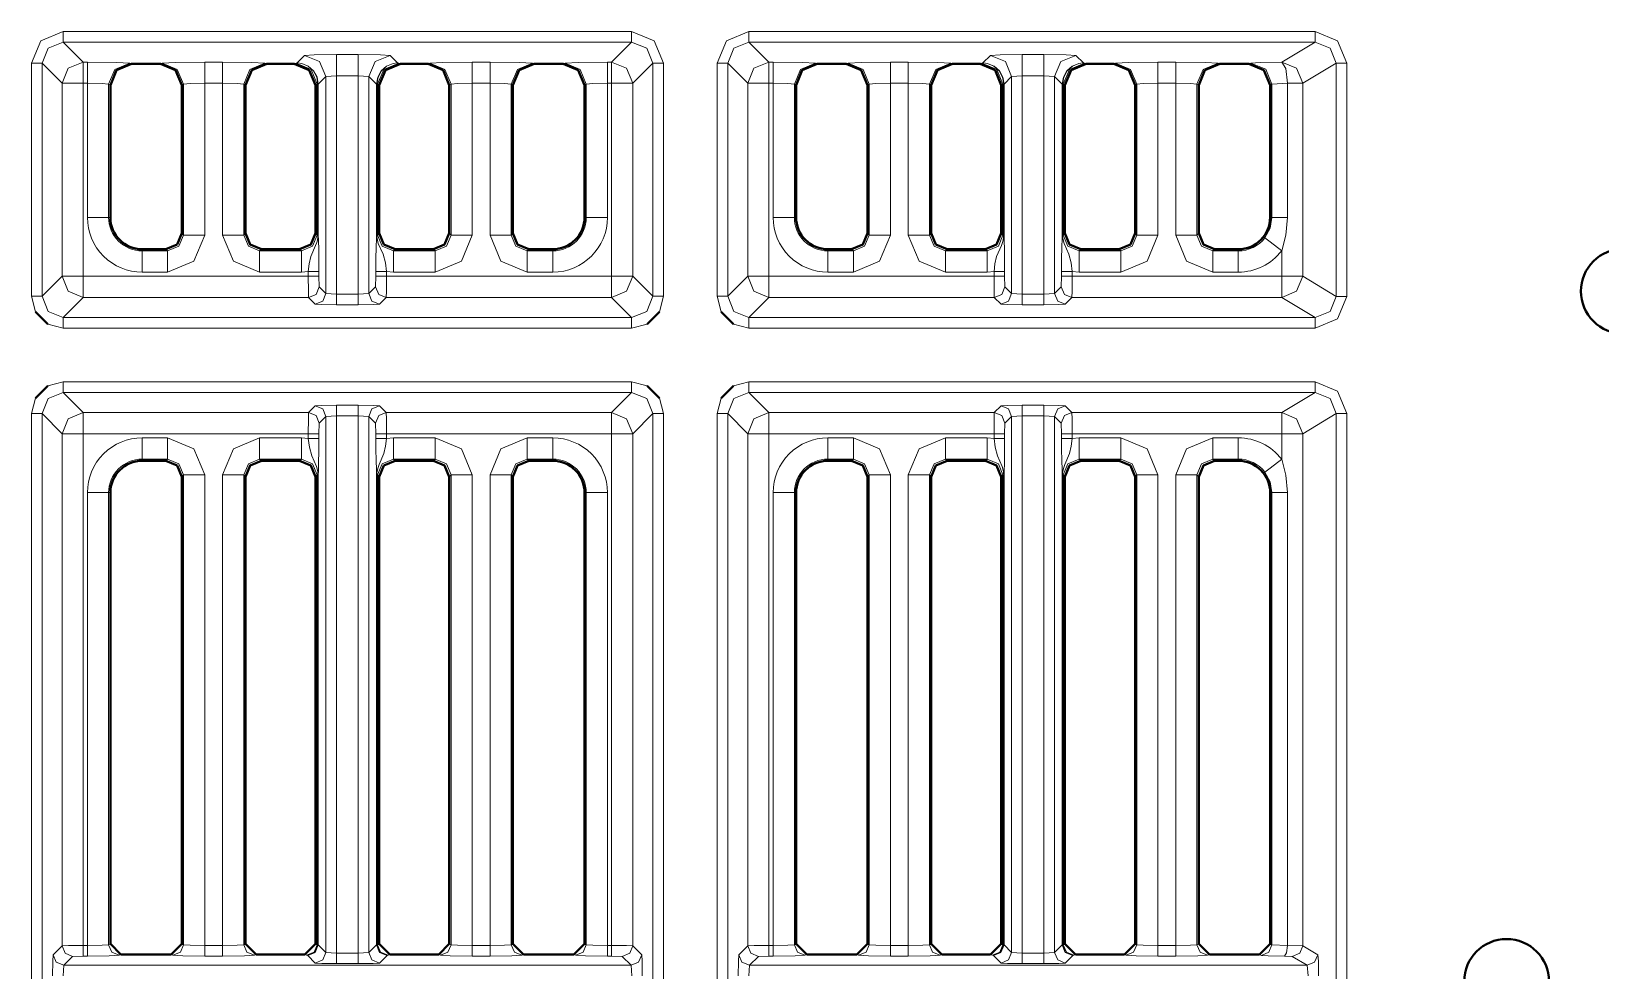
# Model space of a CAD drawing. Header units: millimetres. Extents: x 0 to 2941, y -405 to 1422.
# Drawn here: x 911.6 to 985.5, y 228.7 to 272.9 of the extents above; entities that cross this region are included whole.
import ezdxf

# ---------------------------------------------------------------- set-up
doc = ezdxf.new("R2010")
doc.units = ezdxf.units.MM
doc.layers.add('FINE', color=9, linetype='Continuous')
doc.layers.add('OUTLINE', color=7, linetype='Continuous')

msp = doc.modelspace()

# ---------------------------------------------------------------- linework, layer by layer
at = {"layer": 'FINE', "lineweight": 9}
for p, q in [((913.079, 272.928), (939.854, 272.928)), ((945.379, 272.928), (972.044, 272.928)), ((939.854, 272.428), (913.079, 272.428)), ((913.079, 272.428), (914.023, 271.484)), ((938.91, 271.484), (939.854, 272.428)), ((972.044, 272.428), (945.379, 272.428)), ((945.379, 272.428), (946.323, 271.484)), ((970.471, 271.484), (972.044, 272.428)), ((911.58, 260.453), (911.58, 271.428)), ((912.08, 271.428), (912.08, 260.453)), ((913.023, 270.484), (912.08, 271.428)), ((914.023, 271.484), (914.219, 271.484)), ((916.216, 271.434), (916.299, 271.393)), ((917.663, 271.393), (917.746, 271.434)), ((919.743, 271.484), (920.584, 271.484)), ((922.581, 271.434), (922.664, 271.393)), ((923.964, 271.393), (924.046, 271.434)), ((924.046, 271.434), (924.095, 271.443)), ((924.095, 271.443), (924.451, 271.799)), ((925.951, 271.837), (926.977, 271.837)), ((928.476, 271.799), (928.832, 271.443)), ((928.832, 271.443), (928.881, 271.434)), ((928.881, 271.434), (928.964, 271.393)), ((930.264, 271.393), (930.346, 271.434)), ((932.344, 271.484), (933.184, 271.484)), ((935.181, 271.434), (935.264, 271.393)), ((936.635, 271.393), (936.717, 271.434)), ((938.715, 271.484), (938.91, 271.484)), ((940.854, 271.428), (939.91, 270.484)), ((940.854, 260.453), (940.854, 271.428)), ((941.354, 271.428), (941.354, 260.453)), ((943.88, 260.453), (943.88, 271.428)), ((944.38, 271.428), (944.38, 260.453)), ((945.323, 270.484), (944.38, 271.428)), ((946.323, 271.484), (946.519, 271.484)), ((948.516, 271.434), (948.599, 271.393)), ((949.963, 271.393), (950.046, 271.434)), ((952.043, 271.484), (952.884, 271.484)), ((954.881, 271.434), (954.964, 271.393)), ((956.264, 271.393), (956.346, 271.434)), ((956.346, 271.434), (956.395, 271.443)), ((956.395, 271.443), (956.751, 271.799)), ((960.776, 271.799), (961.132, 271.443)), ((961.132, 271.443), (961.181, 271.434)), ((961.181, 271.434), (961.264, 271.393)), ((962.564, 271.393), (962.646, 271.434)), ((964.643, 271.484), (965.483, 271.484)), ((967.481, 271.434), (967.564, 271.393)), ((968.929, 271.393), (969.016, 271.436)), ((973.044, 271.429), (971.47, 270.484)), ((973.044, 260.452), (973.044, 271.429)), ((973.544, 271.429), (973.544, 260.452)), ((925.451, 270.799), (925.094, 270.442)), ((925.951, 270.838), (925.451, 270.799)), ((925.451, 260.582), (925.451, 270.799)), ((926.977, 270.838), (925.951, 270.838)), ((925.951, 270.838), (925.951, 260.556)), ((926.977, 260.556), (926.977, 270.838)), ((927.476, 270.799), (926.977, 270.838)), ((927.833, 270.442), (927.476, 270.799)), ((927.476, 270.799), (927.476, 260.582)), ((958.251, 270.838), (957.751, 270.799)), ((959.776, 270.799), (959.276, 270.838)), ((913.023, 261.397), (913.023, 270.484)), ((915.299, 270.394), (915.217, 270.435)), ((915.217, 270.435), (915.217, 264.172)), ((918.745, 270.435), (918.664, 270.394)), ((918.745, 263.34), (918.745, 270.435)), ((920.584, 263.34), (920.584, 270.484)), ((921.582, 270.435), (921.582, 263.34)), ((921.664, 270.394), (921.582, 270.435)), ((925.045, 270.435), (924.964, 270.394)), ((925.077, 270.446), (925.045, 270.435)), ((925.045, 263.34), (925.045, 270.435)), ((925.077, 270.442), (925.077, 270.446)), ((925.077, 263.34), (925.077, 270.442)), ((925.094, 270.442), (925.094, 270.448)), ((925.094, 270.442), (925.094, 263.34)), ((927.833, 270.442), (927.833, 270.448)), ((927.833, 263.34), (927.833, 270.442)), ((927.882, 270.435), (927.85, 270.446)), ((927.85, 270.446), (927.85, 270.442)), ((927.85, 270.442), (927.85, 263.34)), ((927.964, 270.394), (927.882, 270.435)), ((927.882, 270.435), (927.882, 263.34)), ((932.344, 270.484), (932.344, 263.34)), ((933.184, 270.484), (932.344, 270.484)), ((933.184, 263.34), (933.184, 270.484)), ((934.264, 270.394), (934.182, 270.435)), ((934.182, 270.435), (934.182, 263.34)), ((938.715, 270.484), (938.715, 264.172)), ((938.91, 270.484), (938.715, 270.484)), ((938.91, 261.397), (938.91, 270.484)), ((939.91, 270.484), (939.91, 261.397)), ((945.323, 261.397), (945.323, 270.484)), ((946.519, 270.484), (946.323, 270.484)), ((946.323, 270.484), (946.323, 261.397)), ((946.519, 264.172), (946.519, 270.484)), ((947.599, 270.394), (947.517, 270.435)), ((947.517, 270.435), (947.517, 264.172)), ((952.884, 270.484), (952.043, 270.484)), ((952.884, 263.34), (952.884, 270.484)), ((957.345, 270.435), (957.263, 270.394)), ((957.377, 270.446), (957.345, 270.435)), ((957.345, 263.34), (957.345, 270.435)), ((957.394, 270.442), (957.394, 270.448)), ((957.394, 270.442), (957.394, 263.34)), ((960.134, 270.442), (960.134, 270.448)), ((960.134, 263.34), (960.134, 270.442)), ((960.182, 270.435), (960.15, 270.446)), ((960.15, 270.446), (960.15, 270.442)), ((960.15, 270.442), (960.15, 263.34)), ((960.182, 270.435), (960.182, 263.34)), ((960.263, 270.394), (960.182, 270.435)), ((964.643, 270.484), (964.643, 263.34)), ((965.483, 270.484), (964.643, 270.484)), ((965.483, 263.34), (965.483, 270.484)), ((970.015, 270.437), (969.929, 270.394)), ((970.742, 270.484), (970.015, 270.437)), ((970.015, 264.172), (970.015, 270.437)), ((970.742, 270.484), (970.742, 264.172)), ((971.47, 270.484), (971.47, 261.397)), ((915.217, 264.172), (915.299, 264.172)), ((937.635, 264.172), (937.716, 264.172)), ((947.517, 264.172), (947.599, 264.172)), ((969.929, 264.172), (970.015, 264.172)), ((918.664, 263.421), (918.745, 263.34)), ((921.582, 263.34), (921.664, 263.421)), ((924.964, 263.421), (925.045, 263.34)), ((927.882, 263.34), (927.964, 263.421)), ((931.264, 263.421), (931.345, 263.34)), ((934.182, 263.34), (934.264, 263.421)), ((950.963, 263.421), (951.045, 263.34)), ((957.263, 263.421), (957.345, 263.34)), ((960.182, 263.34), (960.263, 263.421)), ((963.564, 263.421), (963.645, 263.34)), ((916.799, 262.673), (916.799, 262.591)), ((916.799, 262.591), (917.996, 262.591)), ((917.996, 262.591), (917.915, 262.673)), ((922.413, 262.673), (922.331, 262.591)), ((922.331, 262.591), (924.296, 262.591)), ((924.296, 262.591), (924.215, 262.673)), ((928.713, 262.673), (928.631, 262.591)), ((928.631, 262.591), (930.596, 262.591)), ((930.596, 262.591), (930.515, 262.673)), ((954.712, 262.673), (954.631, 262.591)), ((954.631, 262.591), (956.596, 262.591)), ((956.596, 262.591), (956.514, 262.673)), ((961.013, 262.673), (960.931, 262.591)), ((960.931, 262.591), (962.896, 262.591)), ((962.896, 262.591), (962.814, 262.673)), ((968.429, 262.591), (968.429, 262.673)), ((970.471, 261.397), (970.471, 262.595)), ((912.08, 260.453), (913.023, 261.397)), ((917.996, 261.592), (916.799, 261.592)), ((924.296, 261.592), (922.331, 261.592)), ((924.623, 261.623), (924.296, 261.592)), ((925.123, 261.623), (925.123, 261.397)), ((925.123, 261.397), (925.136, 260.897)), ((927.792, 260.897), (927.804, 261.397)), ((927.804, 261.397), (927.804, 261.623)), ((928.631, 261.592), (928.304, 261.623)), ((930.596, 261.592), (928.631, 261.592)), ((936.135, 261.592), (934.931, 261.592)), ((939.91, 261.397), (940.854, 260.453)), ((944.38, 260.453), (945.323, 261.397)), ((946.323, 261.397), (956.923, 261.397)), ((950.296, 261.592), (949.099, 261.592)), ((956.596, 261.592), (954.631, 261.592)), ((956.923, 261.623), (956.596, 261.592)), ((956.923, 261.397), (956.923, 261.623)), ((957.423, 261.623), (957.423, 261.397)), ((957.423, 261.397), (957.435, 260.897)), ((960.091, 260.897), (960.104, 261.397)), ((960.104, 261.397), (960.104, 261.623)), ((960.931, 261.592), (960.604, 261.623)), ((962.896, 261.592), (960.931, 261.592)), ((968.429, 261.592), (967.231, 261.592)), ((971.47, 261.397), (973.044, 260.452)), ((911.768, 259.726), (911.58, 260.453)), ((914.023, 260.397), (913.079, 259.453)), ((924.636, 260.397), (914.023, 260.397)), ((924.951, 260.082), (924.636, 260.397)), ((925.136, 260.897), (925.451, 260.582)), ((925.451, 260.582), (925.951, 260.556)), ((925.951, 260.556), (926.977, 260.556)), ((926.977, 260.556), (927.476, 260.582)), ((927.476, 260.582), (927.792, 260.897)), ((938.91, 260.397), (928.291, 260.397)), ((939.854, 259.453), (938.91, 260.397)), ((941.354, 260.453), (941.165, 259.726)), ((944.068, 259.726), (943.88, 260.453)), ((946.323, 260.397), (945.379, 259.453)), ((956.936, 260.397), (946.323, 260.397)), ((957.251, 260.082), (956.936, 260.397)), ((957.435, 260.897), (957.751, 260.582)), ((957.751, 260.582), (958.251, 260.556)), ((959.276, 260.556), (959.776, 260.582)), ((959.776, 260.582), (960.091, 260.897)), ((913.079, 259.453), (939.854, 259.453)), ((959.276, 260.056), (958.251, 260.056)), ((940.581, 259.141), (939.854, 258.954)), ((945.379, 258.954), (944.652, 259.141)), ((972.044, 258.954), (945.379, 258.954)), ((939.854, 256.427), (940.581, 256.239)), ((944.652, 256.239), (945.379, 256.427)), ((945.379, 256.427), (972.044, 256.427)), ((924.636, 254.984), (924.951, 255.299)), ((927.976, 255.299), (928.291, 254.984)), ((943.88, 254.928), (944.068, 255.655)), ((956.936, 254.984), (957.251, 255.299)), ((958.251, 255.324), (959.276, 255.324)), ((960.276, 255.299), (960.591, 254.984)), ((914.023, 254.984), (924.636, 254.984)), ((925.136, 254.484), (925.123, 253.984)), ((925.451, 254.799), (925.136, 254.484)), ((925.951, 254.825), (925.451, 254.799)), ((925.951, 254.825), (925.951, 229.532)), ((926.977, 254.825), (925.951, 254.825)), ((926.977, 229.532), (926.977, 254.825)), ((927.476, 254.799), (926.977, 254.825)), ((927.476, 254.799), (927.476, 229.558)), ((927.792, 254.484), (927.476, 254.799)), ((927.804, 253.984), (927.792, 254.484)), ((943.88, 200.348), (943.88, 254.928)), ((945.323, 253.984), (944.38, 254.928)), ((944.38, 254.928), (944.38, 200.203)), ((946.323, 254.984), (956.936, 254.984)), ((957.435, 254.484), (957.423, 253.984)), ((958.251, 254.825), (957.751, 254.799)), ((959.776, 254.799), (959.276, 254.825)), ((959.776, 254.799), (959.776, 229.558)), ((960.091, 254.484), (959.776, 254.799)), ((960.104, 253.984), (960.091, 254.484)), ((973.544, 254.928), (973.544, 200.202)), ((916.799, 253.789), (917.996, 253.789)), ((922.331, 253.789), (924.296, 253.789)), ((924.296, 253.789), (924.623, 253.758)), ((925.123, 253.984), (925.123, 253.758)), ((927.804, 253.758), (927.804, 253.984)), ((938.91, 253.984), (928.304, 253.984)), ((928.304, 253.984), (928.304, 253.758)), ((928.304, 253.758), (928.631, 253.789)), ((928.631, 253.789), (930.596, 253.789)), ((934.931, 253.789), (936.135, 253.789)), ((938.91, 229.886), (938.91, 253.984)), ((939.91, 253.984), (939.91, 229.873)), ((945.323, 229.873), (945.323, 253.984)), ((946.323, 253.984), (946.323, 229.886)), ((956.923, 253.984), (946.323, 253.984)), ((949.099, 253.789), (950.296, 253.789)), ((954.631, 253.789), (956.596, 253.789)), ((956.596, 253.789), (956.923, 253.758)), ((956.923, 253.758), (956.923, 253.984)), ((957.423, 253.984), (957.423, 253.758)), ((960.104, 253.758), (960.104, 253.984)), ((960.604, 253.758), (960.931, 253.789)), ((960.931, 253.789), (962.896, 253.789)), ((967.231, 253.789), (968.429, 253.789)), ((970.471, 252.786), (970.471, 253.984)), ((971.47, 253.984), (971.47, 229.873)), ((917.996, 252.79), (916.799, 252.79)), ((916.799, 252.79), (916.799, 252.708)), ((917.915, 252.708), (917.996, 252.79)), ((928.631, 252.79), (928.713, 252.708)), ((936.135, 252.79), (934.931, 252.79)), ((934.931, 252.79), (935.013, 252.708)), ((936.135, 252.708), (936.135, 252.79)), ((949.099, 252.79), (949.099, 252.708)), ((954.631, 252.79), (954.712, 252.708)), ((956.596, 252.79), (954.631, 252.79)), ((956.514, 252.708), (956.596, 252.79)), ((960.931, 252.79), (961.013, 252.708)), ((962.896, 252.79), (960.931, 252.79)), ((962.814, 252.708), (962.896, 252.79)), ((968.429, 252.79), (967.231, 252.79)), ((967.231, 252.79), (967.313, 252.708)), ((968.429, 252.708), (968.429, 252.79)), ((918.745, 252.041), (918.664, 251.96)), ((919.743, 252.041), (919.743, 229.886)), ((921.664, 251.96), (921.582, 252.041)), ((925.045, 252.041), (924.964, 251.96)), ((925.045, 229.923), (925.045, 252.041)), ((927.882, 252.041), (927.882, 229.923)), ((927.964, 251.96), (927.882, 252.041)), ((931.345, 252.041), (931.264, 251.96)), ((931.345, 229.923), (931.345, 252.041)), ((932.344, 252.041), (932.344, 229.886)), ((933.184, 229.886), (933.184, 252.041)), ((934.264, 251.96), (934.182, 252.041)), ((951.045, 252.041), (950.963, 251.96)), ((951.045, 229.923), (951.045, 252.041)), ((952.043, 252.041), (952.043, 229.886)), ((952.884, 229.886), (952.884, 252.041)), ((953.963, 251.96), (953.882, 252.041)), ((957.345, 252.041), (957.263, 251.96)), ((957.345, 229.923), (957.345, 252.041)), ((957.377, 229.915), (957.377, 252.041)), ((957.394, 252.041), (957.394, 229.915)), ((960.134, 229.915), (960.134, 252.041)), ((960.15, 252.041), (960.15, 229.915)), ((960.182, 252.041), (960.182, 229.923)), ((960.263, 251.96), (960.182, 252.041)), ((964.643, 252.041), (964.643, 229.886)), ((966.482, 252.041), (966.482, 229.923)), ((966.564, 251.96), (966.482, 252.041)), ((937.716, 251.208), (937.635, 251.208)), ((937.716, 229.923), (937.716, 251.208)), ((938.715, 251.208), (938.715, 229.886)), ((946.519, 229.886), (946.519, 251.208)), ((947.517, 251.208), (947.517, 229.923)), ((947.599, 251.208), (947.517, 251.208)), ((970.015, 251.208), (969.929, 251.208)), ((970.015, 229.921), (970.015, 251.208)), ((970.742, 251.208), (970.742, 229.885)), ((924.964, 229.964), (925.045, 229.923)), ((927.882, 229.923), (927.964, 229.964)), ((931.264, 229.964), (931.345, 229.923)), ((932.344, 229.886), (933.184, 229.886)), ((937.635, 229.964), (937.716, 229.923)), ((938.715, 229.886), (938.91, 229.886)), ((946.323, 229.886), (946.519, 229.886)), ((947.517, 229.923), (947.599, 229.964)), ((950.963, 229.964), (951.045, 229.923)), ((952.043, 229.886), (952.884, 229.886)), ((957.263, 229.964), (957.345, 229.923)), ((957.345, 229.923), (957.377, 229.915)), ((957.394, 229.915), (957.751, 229.558)), ((959.776, 229.558), (960.134, 229.915)), ((960.15, 229.915), (960.182, 229.923)), ((960.182, 229.923), (960.263, 229.964)), ((963.564, 229.964), (963.645, 229.923)), ((966.482, 229.923), (966.564, 229.964)), ((969.929, 229.964), (970.015, 229.921)), ((970.015, 229.921), (970.742, 229.885)), ((970.742, 229.885), (971.47, 229.873)), ((913.523, 229.373), (913.103, 228.953)), ((915.799, 229.464), (915.717, 229.423)), ((918.246, 229.423), (918.164, 229.464)), ((920.584, 229.386), (919.743, 229.386)), ((922.163, 229.464), (922.082, 229.423)), ((924.546, 229.423), (924.464, 229.464)), ((924.594, 229.415), (924.546, 229.423)), ((924.951, 229.058), (924.594, 229.415)), ((925.451, 229.558), (925.951, 229.532)), ((925.951, 229.532), (926.977, 229.532)), ((926.977, 229.532), (927.476, 229.558)), ((928.382, 229.423), (928.333, 229.415)), ((928.464, 229.464), (928.382, 229.423)), ((930.846, 229.423), (930.764, 229.464)), ((933.184, 229.386), (932.344, 229.386)), ((934.763, 229.464), (934.681, 229.423)), ((937.217, 229.423), (937.135, 229.464)), ((938.91, 229.386), (938.715, 229.386)), ((939.41, 229.373), (938.91, 229.386)), ((939.83, 228.953), (939.41, 229.373)), ((939.91, 229.873), (940.33, 229.453)), ((944.903, 229.453), (945.323, 229.873)), ((945.823, 229.373), (945.403, 228.953)), ((946.323, 229.386), (945.823, 229.373)), ((946.519, 229.386), (946.323, 229.386)), ((948.099, 229.464), (948.016, 229.423)), ((950.546, 229.423), (950.463, 229.464)), ((952.884, 229.386), (952.043, 229.386)), ((954.464, 229.464), (954.382, 229.423)), ((956.846, 229.423), (956.764, 229.464)), ((956.894, 229.415), (956.846, 229.423)), ((957.251, 229.058), (956.894, 229.415)), ((957.751, 229.558), (958.251, 229.532)), ((959.276, 229.532), (959.776, 229.558)), ((960.633, 229.415), (960.276, 229.058)), ((960.681, 229.423), (960.633, 229.415)), ((960.764, 229.464), (960.681, 229.423)), ((963.146, 229.423), (963.064, 229.464)), ((965.483, 229.386), (964.643, 229.386)), ((967.064, 229.464), (966.981, 229.423)), ((969.515, 229.421), (969.429, 229.464)), ((970.97, 229.373), (970.606, 229.385)), ((971.671, 228.953), (970.97, 229.373)), ((971.47, 229.873), (972.17, 229.453)), ((913.103, 228.953), (913.078, 228.453)), ((913.103, 228.953), (939.83, 228.953)), ((926.977, 229.033), (925.951, 229.033)), ((939.856, 228.453), (939.83, 228.953)), ((945.403, 228.953), (945.378, 228.453)), ((945.403, 228.953), (971.671, 228.953)), ((959.276, 229.033), (958.251, 229.033)), ((971.713, 228.453), (971.671, 228.953))]:
    msp.add_line(p, q, dxfattribs=at)
for points in [[(911.58, 271.428), (912.019, 272.488), (913.079, 272.928)], [(913.079, 272.928), (913.079, 272.579), (913.079, 272.428)], [(939.854, 272.428), (939.854, 272.579), (939.854, 272.928)], [(939.854, 272.928), (940.914, 272.488), (941.354, 271.428)], [(943.88, 271.428), (944.319, 272.488), (945.379, 272.928)], [(945.379, 272.928), (945.379, 272.579), (945.379, 272.428)], [(972.044, 272.428), (972.044, 272.579), (972.044, 272.928)], [(972.044, 272.928), (973.105, 272.489), (973.544, 271.429)], [(912.08, 271.428), (912.372, 272.135), (913.079, 272.428)], [(939.854, 272.428), (940.561, 272.135), (940.854, 271.428)], [(944.38, 271.428), (944.672, 272.135), (945.379, 272.428)], [(972.044, 272.428), (972.752, 272.135), (973.044, 271.429)], [(912.08, 271.428), (911.929, 271.428), (911.58, 271.428)], [(913.023, 270.484), (913.316, 271.191), (914.023, 271.484)], [(914.023, 270.484), (914.023, 271.182), (914.023, 271.484)], [(914.219, 270.484), (914.219, 271.182), (914.219, 271.484)], [(914.219, 271.484), (915.595, 271.47), (916.216, 271.434)], [(915.217, 270.435), (915.51, 271.141), (916.216, 271.434)], [(917.746, 271.434), (918.367, 271.47), (919.743, 271.484)], [(918.745, 270.435), (918.452, 271.141), (917.746, 271.434)], [(919.743, 270.484), (919.743, 271.182), (919.743, 271.484)], [(920.584, 270.484), (920.584, 271.182), (920.584, 271.484)], [(920.584, 271.484), (921.96, 271.47), (922.581, 271.434)], [(921.582, 270.435), (921.875, 271.141), (922.581, 271.434)], [(925.045, 270.435), (924.752, 271.141), (924.046, 271.434)], [(925.077, 270.446), (925.089, 270.447), (925.094, 270.448), (925.036, 270.777), (924.873, 271.069), (924.624, 271.291), (924.313, 271.419), (924.119, 271.443), (924.095, 271.443)], [(925.077, 270.446), (925.02, 270.775), (924.861, 271.066), (924.616, 271.289), (924.311, 271.418), (924.119, 271.443), (924.095, 271.443)], [(924.451, 271.799), (924.904, 271.826), (925.951, 271.837)], [(925.451, 270.799), (925.158, 271.506), (924.451, 271.799)], [(925.951, 270.838), (925.951, 271.536), (925.951, 271.837)], [(926.977, 270.838), (926.977, 271.536), (926.977, 271.837)], [(926.977, 271.837), (928.023, 271.826), (928.476, 271.799)], [(927.476, 270.799), (927.769, 271.506), (928.476, 271.799)], [(927.833, 270.448), (927.891, 270.777), (928.054, 271.069), (928.304, 271.291), (928.614, 271.419), (928.808, 271.443), (928.832, 271.443)], [(927.85, 270.446), (927.907, 270.775), (928.066, 271.066), (928.311, 271.289), (928.617, 271.418), (928.808, 271.443), (928.832, 271.443)], [(927.882, 270.435), (928.175, 271.141), (928.881, 271.434)], [(930.346, 271.434), (930.967, 271.47), (932.344, 271.484)], [(931.345, 270.435), (931.052, 271.141), (930.346, 271.434)], [(932.344, 270.484), (932.344, 271.182), (932.344, 271.484)], [(933.184, 270.484), (933.184, 271.182), (933.184, 271.484)], [(933.184, 271.484), (934.56, 271.47), (935.181, 271.434)], [(934.182, 270.435), (934.475, 271.141), (935.181, 271.434)], [(936.717, 271.434), (937.338, 271.47), (938.715, 271.484)], [(936.717, 271.434), (937.423, 271.141), (937.716, 270.435)], [(938.715, 271.484), (938.715, 271.182), (938.715, 270.484)], [(938.91, 271.484), (938.91, 271.182), (938.91, 270.484)], [(938.91, 271.484), (939.617, 271.191), (939.91, 270.484)], [(941.354, 271.428), (941.005, 271.428), (940.854, 271.428)], [(944.38, 271.428), (944.229, 271.428), (943.88, 271.428)], [(945.323, 270.484), (945.616, 271.191), (946.323, 271.484)], [(946.323, 270.484), (946.323, 271.182), (946.323, 271.484)], [(946.519, 271.484), (947.895, 271.47), (948.516, 271.434)], [(946.519, 270.484), (946.519, 271.182), (946.519, 271.484)], [(947.517, 270.435), (947.81, 271.141), (948.516, 271.434)], [(950.046, 271.434), (950.667, 271.47), (952.043, 271.484)], [(951.045, 270.435), (950.752, 271.141), (950.046, 271.434)], [(952.043, 270.484), (952.043, 271.182), (952.043, 271.484)], [(952.884, 270.484), (952.884, 271.182), (952.884, 271.484)], [(952.884, 271.484), (954.26, 271.47), (954.881, 271.434)], [(953.882, 270.435), (954.175, 271.141), (954.881, 271.434)], [(957.345, 270.435), (957.052, 271.141), (956.346, 271.434)], [(957.377, 270.446), (957.32, 270.775), (957.161, 271.066), (956.916, 271.289), (956.611, 271.418), (956.419, 271.443), (956.395, 271.443)], [(957.394, 270.448), (957.336, 270.777), (957.173, 271.069), (956.924, 271.291), (956.613, 271.419), (956.419, 271.443), (956.395, 271.443)], [(956.751, 271.799), (957.204, 271.826), (958.251, 271.837)], [(957.751, 270.799), (957.458, 271.506), (956.751, 271.799)], [(958.251, 270.838), (958.251, 271.536), (958.251, 271.837)], [(958.251, 271.837), (959.276, 271.837), (960.323, 271.826), (960.776, 271.799)], [(959.276, 270.838), (959.276, 271.536), (959.276, 271.837)], [(959.776, 270.799), (960.069, 271.506), (960.776, 271.799)], [(960.15, 270.446), (960.138, 270.447), (960.134, 270.448), (960.191, 270.777), (960.354, 271.069), (960.603, 271.291), (960.914, 271.419), (961.108, 271.443), (961.132, 271.443)], [(960.15, 270.446), (960.207, 270.775), (960.366, 271.066), (960.611, 271.289), (960.917, 271.418), (961.108, 271.443), (961.132, 271.443)], [(960.182, 270.435), (960.475, 271.141), (961.181, 271.434)], [(962.646, 271.434), (963.267, 271.47), (964.643, 271.484)], [(963.645, 270.435), (963.352, 271.141), (962.646, 271.434)], [(964.643, 270.484), (964.643, 271.182), (964.643, 271.484)], [(965.483, 270.484), (965.483, 271.182), (965.483, 271.484)], [(965.483, 271.484), (966.86, 271.47), (967.481, 271.434)], [(966.482, 270.435), (966.775, 271.141), (967.481, 271.434)], [(969.016, 271.436), (969.451, 271.466), (970.471, 271.484)], [(969.016, 271.436), (969.722, 271.143), (970.015, 270.437)], [(970.471, 271.484), (970.66, 271.182), (970.742, 270.484)], [(970.471, 271.484), (971.177, 271.191), (971.47, 270.484)], [(973.544, 271.429), (973.198, 271.429), (973.044, 271.429)], [(957.751, 260.582), (957.751, 270.799), (957.394, 270.442)], [(959.276, 260.556), (959.276, 270.838), (958.251, 270.838)], [(958.251, 270.838), (958.251, 260.556), (959.276, 260.556)], [(960.134, 270.442), (959.776, 270.799), (959.776, 260.582)], [(914.023, 270.484), (913.325, 270.484), (913.023, 270.484)], [(914.219, 264.172), (914.219, 270.484), (914.023, 270.484), (914.023, 261.397), (924.623, 261.397), (924.623, 261.623)], [(915.217, 270.435), (914.907, 270.47), (914.219, 270.484)], [(919.743, 270.484), (919.055, 270.47), (918.745, 270.435)], [(920.584, 270.484), (919.743, 270.484), (919.743, 263.34)], [(921.582, 270.435), (921.272, 270.47), (920.584, 270.484)], [(925.094, 270.442), (925.089, 270.442), (925.077, 270.442)], [(927.85, 270.446), (927.838, 270.447), (927.833, 270.448)], [(927.85, 270.442), (927.838, 270.442), (927.833, 270.442)], [(931.345, 263.34), (931.345, 270.435), (931.264, 270.394)], [(932.344, 270.484), (931.655, 270.47), (931.345, 270.435)], [(934.182, 270.435), (933.872, 270.47), (933.184, 270.484)], [(937.716, 264.172), (937.716, 270.435), (937.635, 270.394)], [(938.715, 270.484), (938.026, 270.47), (937.716, 270.435)], [(939.91, 270.484), (939.608, 270.484), (938.91, 270.484)], [(946.323, 270.484), (945.625, 270.484), (945.323, 270.484)], [(947.517, 270.435), (947.207, 270.47), (946.519, 270.484)], [(952.043, 270.484), (952.043, 263.34), (951.532, 262.104), (950.296, 261.592)], [(951.045, 263.34), (951.045, 270.435), (950.963, 270.394)], [(952.043, 270.484), (951.355, 270.47), (951.045, 270.435)], [(953.882, 270.435), (953.572, 270.47), (952.884, 270.484)], [(953.963, 270.394), (953.882, 270.435), (953.882, 263.34), (953.963, 263.421)], [(957.377, 270.446), (957.389, 270.447), (957.394, 270.448)], [(957.377, 263.34), (957.377, 270.442), (957.377, 270.446)], [(957.394, 270.442), (957.389, 270.442), (957.377, 270.442)], [(960.15, 270.442), (960.138, 270.442), (960.134, 270.442)], [(963.645, 263.34), (963.645, 270.435), (963.564, 270.394)], [(964.643, 270.484), (963.955, 270.47), (963.645, 270.435)], [(966.482, 270.435), (966.172, 270.47), (965.483, 270.484)], [(966.564, 270.394), (966.482, 270.435), (966.482, 263.34), (966.564, 263.421)], [(971.47, 270.484), (971.255, 270.484), (970.742, 270.484)], [(914.219, 264.172), (914.907, 264.172), (915.217, 264.172)], [(937.716, 264.172), (938.026, 264.172), (938.715, 264.172)], [(946.519, 264.172), (947.207, 264.172), (947.517, 264.172)], [(969.68, 263.205), (969.927, 263.66), (970.015, 264.172)], [(970.742, 264.172), (970.232, 264.172), (970.015, 264.172)], [(970.742, 264.172), (970.671, 263.336), (970.471, 262.595)], [(917.996, 262.591), (918.527, 262.809), (918.745, 263.34)], [(919.743, 263.34), (919.232, 262.104), (917.996, 261.592)], [(918.745, 263.34), (919.055, 263.34), (919.743, 263.34)], [(921.582, 263.34), (921.272, 263.34), (920.584, 263.34)], [(922.331, 261.592), (921.095, 262.104), (920.584, 263.34)], [(921.582, 263.34), (921.8, 262.809), (922.331, 262.591)], [(924.296, 262.591), (924.827, 262.809), (925.045, 263.34)], [(924.623, 261.623), (924.666, 261.987), (924.744, 262.33), (924.969, 262.848), (925.02, 262.985), (925.049, 263.091), (925.072, 263.237), (925.076, 263.307), (925.077, 263.34)], [(925.077, 263.34), (925.056, 263.34), (925.045, 263.34)], [(925.077, 263.34), (925.089, 263.34), (925.094, 263.34)], [(925.094, 263.34), (925.094, 263.328), (925.094, 263.3), (925.095, 263.241), (925.097, 263.192), (925.099, 263.117), (925.114, 262.624), (925.12, 262.153), (925.123, 261.623)], [(927.804, 261.623), (927.807, 262.215), (927.817, 262.763), (927.83, 263.171), (927.833, 263.279), (927.833, 263.313), (927.833, 263.34)], [(927.833, 263.34), (927.838, 263.34), (927.85, 263.34)], [(927.882, 263.34), (927.871, 263.34), (927.85, 263.34)], [(927.85, 263.34), (927.852, 263.27), (927.861, 263.183), (927.921, 262.943), (928.143, 262.443), (928.254, 262.03), (928.304, 261.623)], [(927.882, 263.34), (928.1, 262.809), (928.631, 262.591)], [(930.596, 262.591), (931.127, 262.809), (931.345, 263.34)], [(932.344, 263.34), (931.832, 262.104), (930.596, 261.592)], [(932.344, 263.34), (931.655, 263.34), (931.345, 263.34)], [(933.184, 263.34), (933.872, 263.34), (934.182, 263.34)], [(934.931, 261.592), (933.695, 262.104), (933.184, 263.34)], [(934.182, 263.34), (934.4, 262.809), (934.931, 262.591)], [(950.296, 262.591), (950.827, 262.809), (951.045, 263.34)], [(951.045, 263.34), (951.355, 263.34), (952.043, 263.34)], [(953.882, 263.34), (953.572, 263.34), (952.884, 263.34)], [(954.631, 261.592), (953.395, 262.104), (952.884, 263.34)], [(953.882, 263.34), (954.1, 262.809), (954.631, 262.591)], [(956.596, 262.591), (957.127, 262.809), (957.345, 263.34)], [(956.923, 261.623), (956.966, 261.987), (957.044, 262.33), (957.269, 262.848), (957.32, 262.985), (957.349, 263.091), (957.372, 263.237), (957.376, 263.307), (957.377, 263.34)], [(957.377, 263.34), (957.356, 263.34), (957.345, 263.34)], [(957.377, 263.34), (957.389, 263.34), (957.394, 263.34)], [(957.394, 263.34), (957.394, 263.328), (957.394, 263.3), (957.395, 263.241), (957.397, 263.192), (957.399, 263.117), (957.414, 262.624), (957.42, 262.153), (957.423, 261.623)], [(960.104, 261.623), (960.107, 262.215), (960.117, 262.763), (960.13, 263.171), (960.133, 263.279), (960.133, 263.313), (960.134, 263.34)], [(960.134, 263.34), (960.138, 263.34), (960.15, 263.34)], [(960.182, 263.34), (960.171, 263.34), (960.15, 263.34)], [(960.15, 263.34), (960.152, 263.27), (960.161, 263.183), (960.221, 262.943), (960.443, 262.443), (960.554, 262.03), (960.604, 261.623)], [(960.182, 263.34), (960.4, 262.809), (960.931, 262.591)], [(962.896, 262.591), (963.427, 262.809), (963.645, 263.34)], [(964.643, 263.34), (964.132, 262.104), (962.896, 261.592)], [(964.643, 263.34), (963.955, 263.34), (963.645, 263.34)], [(965.483, 263.34), (966.172, 263.34), (966.482, 263.34)], [(967.231, 261.592), (965.995, 262.104), (965.483, 263.34)], [(966.482, 263.34), (966.7, 262.809), (967.231, 262.591)], [(970.471, 262.595), (969.926, 263.015), (969.68, 263.205)], [(916.799, 261.592), (916.799, 262.281), (916.799, 262.591)], [(917.996, 262.591), (917.996, 262.281), (917.996, 261.592)], [(922.331, 262.591), (922.331, 262.281), (922.331, 261.592)], [(924.296, 262.591), (924.296, 262.281), (924.296, 261.592)], [(928.631, 262.591), (928.631, 262.281), (928.631, 261.592)], [(930.596, 262.591), (930.596, 262.281), (930.596, 261.592)], [(935.013, 262.673), (934.931, 262.591), (936.135, 262.591), (936.135, 262.673)], [(934.931, 261.592), (934.931, 262.281), (934.931, 262.591)], [(936.135, 261.592), (936.135, 262.281), (936.135, 262.591)], [(949.099, 262.673), (949.099, 262.591), (950.296, 262.591), (950.215, 262.673)], [(949.099, 261.592), (949.099, 262.281), (949.099, 262.591)], [(950.296, 262.591), (950.296, 262.281), (950.296, 261.592)], [(954.631, 262.591), (954.631, 262.281), (954.631, 261.592)], [(956.596, 262.591), (956.596, 262.281), (956.596, 261.592)], [(960.931, 262.591), (960.931, 262.281), (960.931, 261.592)], [(962.896, 262.591), (962.896, 262.281), (962.896, 261.592)], [(967.313, 262.673), (967.231, 262.591), (968.429, 262.591)], [(967.231, 261.592), (967.231, 262.281), (967.231, 262.591)], [(968.429, 261.592), (968.429, 262.281), (968.429, 262.591)], [(914.023, 261.397), (913.325, 261.397), (913.023, 261.397)], [(914.023, 260.397), (913.316, 260.69), (913.023, 261.397)], [(914.023, 260.397), (914.023, 260.699), (914.023, 261.397)], [(924.623, 261.623), (924.972, 261.623), (925.123, 261.623)], [(924.623, 261.397), (924.972, 261.397), (925.123, 261.397)], [(924.636, 260.397), (924.627, 260.699), (924.623, 261.397)], [(927.804, 261.623), (927.955, 261.623), (928.304, 261.623)], [(927.804, 261.397), (927.955, 261.397), (928.304, 261.397)], [(928.304, 261.397), (928.3, 260.699), (928.291, 260.397)], [(928.304, 261.623), (928.304, 261.397), (938.91, 261.397)], [(939.91, 261.397), (939.608, 261.397), (938.91, 261.397)], [(938.91, 260.397), (938.91, 260.699), (938.91, 261.397)], [(939.91, 261.397), (939.617, 260.69), (938.91, 260.397)], [(946.323, 261.397), (945.625, 261.397), (945.323, 261.397)], [(946.323, 260.397), (945.616, 260.69), (945.323, 261.397)], [(946.323, 261.397), (946.323, 260.699), (946.323, 260.397)], [(956.923, 261.623), (957.272, 261.623), (957.423, 261.623)], [(956.923, 261.397), (957.272, 261.397), (957.423, 261.397)], [(956.936, 260.397), (956.927, 260.699), (956.923, 261.397)], [(960.104, 261.623), (960.255, 261.623), (960.604, 261.623)], [(960.104, 261.397), (960.255, 261.397), (960.604, 261.397)], [(960.604, 261.397), (960.6, 260.699), (960.591, 260.397)], [(960.604, 261.623), (960.604, 261.397), (970.471, 261.397)], [(970.471, 261.397), (970.471, 260.699), (970.471, 260.397)], [(970.471, 261.397), (971.162, 261.397), (971.47, 261.397)], [(971.47, 261.397), (971.177, 260.69), (970.471, 260.397)], [(912.08, 260.453), (911.929, 260.453), (911.58, 260.453)], [(912.08, 260.453), (912.372, 259.746), (913.079, 259.453)], [(924.636, 260.397), (924.989, 260.544), (925.136, 260.897)], [(924.951, 260.082), (925.304, 260.228), (925.451, 260.582)], [(925.951, 260.056), (925.951, 260.207), (925.951, 260.556)], [(928.291, 260.397), (927.976, 260.082), (927.674, 260.064), (926.977, 260.056), (925.951, 260.056)], [(926.977, 260.056), (926.977, 260.207), (926.977, 260.556)], [(927.476, 260.582), (927.623, 260.228), (927.976, 260.082)], [(927.792, 260.897), (927.938, 260.544), (928.291, 260.397)], [(939.854, 259.453), (940.561, 259.746), (940.854, 260.453)], [(941.354, 260.453), (941.005, 260.453), (940.854, 260.453)], [(944.38, 260.453), (944.229, 260.453), (943.88, 260.453)], [(944.38, 260.453), (944.672, 259.746), (945.379, 259.453)], [(945.379, 259.453), (972.044, 259.453), (970.471, 260.397)], [(956.936, 260.397), (957.289, 260.544), (957.435, 260.897)], [(957.251, 260.082), (957.604, 260.228), (957.751, 260.582)], [(958.251, 260.056), (958.251, 260.207), (958.251, 260.556)], [(959.276, 260.056), (959.276, 260.207), (959.276, 260.556)], [(959.776, 260.582), (959.923, 260.228), (960.276, 260.082)], [(960.091, 260.897), (960.238, 260.544), (960.591, 260.397)], [(970.471, 260.397), (960.591, 260.397), (960.276, 260.082)], [(972.044, 259.453), (972.752, 259.746), (973.044, 260.452)], [(973.544, 260.452), (973.105, 259.392), (972.044, 258.954)], [(973.544, 260.452), (973.198, 260.452), (973.044, 260.452)], [(913.079, 258.954), (913.079, 259.303), (913.079, 259.453)], [(925.951, 260.056), (925.253, 260.064), (924.951, 260.082)], [(939.854, 258.954), (939.854, 259.303), (939.854, 259.453)], [(945.379, 258.954), (945.379, 259.303), (945.379, 259.453)], [(958.251, 260.056), (957.553, 260.064), (957.251, 260.082)], [(960.276, 260.082), (959.974, 260.064), (959.276, 260.056)], [(972.044, 258.954), (972.044, 259.303), (972.044, 259.453)], [(939.854, 258.954), (913.079, 258.954), (912.352, 259.141)], [(913.079, 255.927), (912.372, 255.635), (912.08, 254.928)], [(912.352, 256.239), (913.079, 256.427), (939.854, 256.427)], [(913.079, 256.427), (913.079, 256.078), (913.079, 255.927)], [(939.854, 255.927), (913.079, 255.927), (914.023, 254.984)], [(928.291, 254.984), (938.91, 254.984), (939.854, 255.927)], [(939.854, 256.427), (939.854, 256.078), (939.854, 255.927)], [(940.854, 254.928), (940.561, 255.635), (939.854, 255.927)], [(945.379, 255.927), (944.672, 255.635), (944.38, 254.928)], [(945.379, 256.427), (945.379, 256.078), (945.379, 255.927)], [(972.044, 255.927), (945.379, 255.927), (946.323, 254.984)], [(960.591, 254.984), (970.471, 254.984), (972.044, 255.927)], [(972.044, 256.427), (972.044, 256.078), (972.044, 255.927)], [(972.044, 256.427), (973.105, 255.988), (973.544, 254.928)], [(973.044, 254.928), (972.752, 255.635), (972.044, 255.927)], [(911.58, 200.348), (911.58, 254.928), (911.768, 255.655)], [(924.951, 255.299), (925.253, 255.317), (925.951, 255.324)], [(924.951, 255.299), (925.304, 255.152), (925.451, 254.799)], [(925.951, 255.324), (925.951, 255.174), (925.951, 254.825)], [(925.951, 255.324), (926.977, 255.324), (927.674, 255.317), (927.976, 255.299)], [(926.977, 255.324), (926.977, 255.174), (926.977, 254.825)], [(927.976, 255.299), (927.623, 255.152), (927.476, 254.799)], [(941.165, 255.655), (941.354, 254.928), (941.354, 200.348)], [(957.251, 255.299), (957.553, 255.317), (958.251, 255.324)], [(957.251, 255.299), (957.604, 255.152), (957.751, 254.799)], [(958.251, 255.324), (958.251, 255.174), (958.251, 254.825)], [(959.276, 255.324), (959.276, 255.174), (959.276, 254.825)], [(959.276, 255.324), (959.974, 255.317), (960.276, 255.299)], [(960.276, 255.299), (959.923, 255.152), (959.776, 254.799)], [(911.58, 254.928), (911.929, 254.928), (912.08, 254.928)], [(913.023, 253.984), (912.08, 254.928), (912.08, 200.203)], [(913.023, 253.984), (913.316, 254.691), (914.023, 254.984)], [(914.023, 253.984), (914.023, 254.682), (914.023, 254.984)], [(924.623, 253.984), (924.627, 254.682), (924.636, 254.984)], [(924.636, 254.984), (924.989, 254.837), (925.136, 254.484)], [(925.094, 252.041), (925.094, 229.915), (925.451, 229.558), (925.451, 254.799)], [(928.291, 254.984), (927.938, 254.837), (927.792, 254.484)], [(928.291, 254.984), (928.3, 254.682), (928.304, 253.984)], [(938.91, 253.984), (938.91, 254.682), (938.91, 254.984)], [(938.91, 254.984), (939.617, 254.691), (939.91, 253.984)], [(940.854, 200.203), (940.854, 254.928), (939.91, 253.984)], [(940.854, 254.928), (941.005, 254.928), (941.354, 254.928)], [(944.38, 254.928), (944.229, 254.928), (943.88, 254.928)], [(945.323, 253.984), (945.616, 254.691), (946.323, 254.984)], [(946.323, 254.984), (946.323, 254.682), (946.323, 253.984)], [(956.923, 253.984), (956.927, 254.682), (956.936, 254.984)], [(956.936, 254.984), (957.289, 254.837), (957.435, 254.484)], [(957.751, 229.558), (957.751, 254.799), (957.435, 254.484)], [(958.251, 254.825), (958.251, 229.532), (959.276, 229.532)], [(959.276, 229.532), (959.276, 254.825), (958.251, 254.825)], [(960.591, 254.984), (960.238, 254.837), (960.091, 254.484)], [(960.591, 254.984), (960.6, 254.682), (960.604, 253.984)], [(970.471, 254.984), (970.471, 254.682), (970.471, 253.984)], [(970.471, 254.984), (971.177, 254.69), (971.47, 253.984)], [(971.47, 201.147), (973.044, 200.202), (973.044, 254.928), (971.47, 253.984)], [(973.544, 254.928), (973.198, 254.928), (973.044, 254.928)], [(912.603, 229.453), (913.023, 229.873), (913.023, 253.984)], [(914.023, 253.984), (913.325, 253.984), (913.023, 253.984)], [(924.623, 253.758), (924.623, 253.984), (914.023, 253.984), (914.023, 229.886)], [(916.799, 253.789), (916.799, 253.1), (916.799, 252.79)], [(917.996, 252.79), (917.996, 253.1), (917.996, 253.789)], [(917.996, 253.789), (919.232, 253.277), (919.743, 252.041)], [(920.584, 252.041), (921.095, 253.277), (922.331, 253.789)], [(922.331, 253.789), (922.331, 253.1), (922.331, 252.79)], [(924.296, 253.789), (924.296, 253.1), (924.296, 252.79)], [(924.623, 253.984), (924.972, 253.984), (925.123, 253.984)], [(924.623, 253.758), (924.972, 253.758), (925.123, 253.758)], [(925.077, 252.041), (925.075, 252.111), (925.066, 252.198), (925.006, 252.437), (924.784, 252.937), (924.673, 253.351), (924.623, 253.758)], [(925.123, 253.758), (925.12, 253.166), (925.11, 252.618), (925.097, 252.21), (925.094, 252.102), (925.094, 252.068), (925.094, 252.041)], [(928.304, 253.984), (927.955, 253.984), (927.804, 253.984)], [(928.304, 253.758), (927.955, 253.758), (927.804, 253.758)], [(927.833, 252.041), (927.833, 252.054), (927.833, 252.081), (927.832, 252.14), (927.83, 252.189), (927.828, 252.263), (927.813, 252.757), (927.807, 253.227), (927.804, 253.758)], [(928.304, 253.758), (928.261, 253.394), (928.183, 253.051), (927.958, 252.533), (927.907, 252.396), (927.878, 252.289), (927.855, 252.143), (927.851, 252.074), (927.85, 252.041)], [(928.631, 253.789), (928.631, 253.1), (928.631, 252.79)], [(930.596, 253.789), (930.596, 253.1), (930.596, 252.79)], [(930.596, 253.789), (931.832, 253.277), (932.344, 252.041)], [(933.184, 252.041), (933.695, 253.277), (934.931, 253.789)], [(934.931, 252.79), (934.931, 253.1), (934.931, 253.789)], [(936.135, 252.79), (936.135, 253.1), (936.135, 253.789)], [(939.91, 253.984), (939.608, 253.984), (938.91, 253.984)], [(945.323, 253.984), (945.625, 253.984), (946.323, 253.984)], [(949.099, 253.789), (949.099, 253.1), (949.099, 252.79)], [(950.296, 253.789), (950.296, 253.1), (950.296, 252.79)], [(950.296, 253.789), (951.532, 253.277), (952.043, 252.041)], [(952.884, 252.041), (953.395, 253.277), (954.631, 253.789)], [(954.631, 253.789), (954.631, 253.1), (954.631, 252.79)], [(956.596, 253.789), (956.596, 253.1), (956.596, 252.79)], [(956.923, 253.984), (957.272, 253.984), (957.423, 253.984)], [(956.923, 253.758), (957.272, 253.758), (957.423, 253.758)], [(957.377, 252.041), (957.375, 252.111), (957.366, 252.198), (957.306, 252.437), (957.084, 252.937), (956.973, 253.351), (956.923, 253.758)], [(957.423, 253.758), (957.42, 253.166), (957.41, 252.618), (957.397, 252.21), (957.394, 252.102), (957.394, 252.068), (957.394, 252.041)], [(960.604, 253.984), (960.255, 253.984), (960.104, 253.984)], [(960.604, 253.758), (960.255, 253.758), (960.104, 253.758)], [(960.134, 252.041), (960.134, 252.054), (960.133, 252.081), (960.132, 252.14), (960.13, 252.189), (960.128, 252.263), (960.114, 252.757), (960.107, 253.227), (960.104, 253.758)], [(960.604, 253.758), (960.561, 253.394), (960.483, 253.051), (960.258, 252.533), (960.207, 252.396), (960.178, 252.289), (960.155, 252.143), (960.15, 252.074), (960.15, 252.041)], [(970.471, 253.984), (960.604, 253.984), (960.604, 253.758)], [(960.931, 253.789), (960.931, 253.1), (960.931, 252.79)], [(962.896, 253.789), (962.896, 253.1), (962.896, 252.79)], [(962.896, 253.789), (964.132, 253.277), (964.643, 252.041)], [(965.483, 252.041), (965.995, 253.277), (967.231, 253.789)], [(967.231, 252.79), (967.231, 253.1), (967.231, 253.789)], [(968.429, 252.79), (968.429, 253.1), (968.429, 253.789)], [(971.47, 253.984), (971.162, 253.984), (970.471, 253.984)], [(918.745, 252.041), (918.527, 252.572), (917.996, 252.79)], [(922.331, 252.79), (921.8, 252.572), (921.582, 252.041)], [(924.215, 252.708), (924.296, 252.79), (922.331, 252.79), (922.413, 252.708)], [(925.045, 252.041), (924.827, 252.572), (924.296, 252.79)], [(928.631, 252.79), (928.1, 252.572), (927.882, 252.041)], [(930.515, 252.708), (930.596, 252.79), (928.631, 252.79)], [(931.345, 252.041), (931.127, 252.572), (930.596, 252.79)], [(934.931, 252.79), (934.4, 252.572), (934.182, 252.041)], [(950.215, 252.708), (950.296, 252.79), (949.099, 252.79)], [(951.045, 252.041), (950.827, 252.572), (950.296, 252.79)], [(954.631, 252.79), (954.1, 252.572), (953.882, 252.041)], [(957.345, 252.041), (957.127, 252.572), (956.596, 252.79)], [(960.931, 252.79), (960.4, 252.572), (960.182, 252.041)], [(963.645, 252.041), (963.427, 252.572), (962.896, 252.79)], [(967.231, 252.79), (966.7, 252.572), (966.482, 252.041)], [(969.68, 252.176), (969.926, 252.365), (970.471, 252.786)], [(970.471, 252.786), (970.674, 252.029), (970.742, 251.208)], [(918.664, 229.964), (918.745, 229.923), (918.745, 252.041)], [(918.745, 252.041), (919.055, 252.041), (919.743, 252.041)], [(919.743, 229.886), (920.584, 229.886), (920.584, 252.041)], [(921.582, 252.041), (921.272, 252.041), (920.584, 252.041)], [(921.582, 252.041), (921.582, 229.923), (921.664, 229.964)], [(925.045, 229.923), (925.077, 229.915), (925.077, 252.041)], [(925.077, 252.041), (925.056, 252.041), (925.045, 252.041)], [(925.077, 252.041), (925.089, 252.041), (925.094, 252.041)], [(927.476, 229.558), (927.833, 229.915), (927.833, 252.041)], [(927.85, 252.041), (927.838, 252.041), (927.833, 252.041)], [(927.85, 252.041), (927.85, 229.915), (927.882, 229.923)], [(927.882, 252.041), (927.871, 252.041), (927.85, 252.041)], [(932.344, 252.041), (931.655, 252.041), (931.345, 252.041)], [(933.184, 252.041), (933.872, 252.041), (934.182, 252.041)], [(934.182, 252.041), (934.182, 229.923), (934.264, 229.964)], [(951.045, 252.041), (951.355, 252.041), (952.043, 252.041)], [(953.882, 252.041), (953.572, 252.041), (952.884, 252.041)], [(953.882, 252.041), (953.882, 229.923), (953.963, 229.964)], [(957.377, 252.041), (957.356, 252.041), (957.345, 252.041)], [(957.377, 252.041), (957.389, 252.041), (957.394, 252.041)], [(960.15, 252.041), (960.138, 252.041), (960.134, 252.041)], [(960.182, 252.041), (960.171, 252.041), (960.15, 252.041)], [(963.645, 229.923), (963.645, 252.041), (963.564, 251.96)], [(964.643, 252.041), (963.955, 252.041), (963.645, 252.041)], [(964.643, 229.886), (965.483, 229.886), (965.483, 252.041)], [(966.482, 252.041), (966.172, 252.041), (965.483, 252.041)], [(914.023, 229.886), (914.219, 229.886), (914.219, 251.208)], [(914.219, 251.208), (914.907, 251.208), (915.217, 251.208)], [(915.299, 251.208), (915.217, 251.208), (915.217, 229.923), (915.299, 229.964)], [(937.716, 251.208), (938.026, 251.208), (938.715, 251.208)], [(946.519, 251.208), (947.207, 251.208), (947.517, 251.208)], [(970.015, 251.208), (970.232, 251.208), (970.742, 251.208)], [(913.023, 229.873), (913.325, 229.882), (914.023, 229.886)], [(914.023, 229.386), (914.023, 229.537), (914.023, 229.886)], [(914.219, 229.886), (914.907, 229.897), (915.217, 229.923)], [(914.219, 229.386), (914.219, 229.537), (914.219, 229.886)], [(915.717, 229.423), (915.364, 229.57), (915.217, 229.923)], [(918.745, 229.923), (918.598, 229.57), (918.246, 229.423)], [(918.745, 229.923), (919.055, 229.897), (919.743, 229.886)], [(919.743, 229.886), (919.743, 229.537), (919.743, 229.386)], [(920.584, 229.886), (921.272, 229.897), (921.582, 229.923)], [(920.584, 229.386), (920.584, 229.537), (920.584, 229.886)], [(922.082, 229.423), (921.729, 229.57), (921.582, 229.923)], [(925.045, 229.923), (924.898, 229.57), (924.546, 229.423)], [(925.094, 229.915), (924.947, 229.562), (924.594, 229.415)], [(925.077, 229.915), (924.934, 229.563), (924.594, 229.415)], [(925.077, 229.915), (925.089, 229.915), (925.094, 229.915)], [(927.833, 229.915), (927.98, 229.562), (928.333, 229.415)], [(927.833, 229.915), (927.838, 229.915), (927.85, 229.915)], [(927.85, 229.915), (927.993, 229.563), (928.333, 229.415)], [(927.882, 229.923), (928.029, 229.57), (928.382, 229.423)], [(931.345, 229.923), (931.198, 229.57), (930.846, 229.423)], [(931.345, 229.923), (931.655, 229.897), (932.344, 229.886)], [(932.344, 229.886), (932.344, 229.537), (932.344, 229.386)], [(933.184, 229.886), (933.872, 229.897), (934.182, 229.923)], [(933.184, 229.886), (933.184, 229.537), (933.184, 229.386)], [(934.681, 229.423), (934.329, 229.57), (934.182, 229.923)], [(937.217, 229.423), (937.569, 229.57), (937.716, 229.923)], [(937.716, 229.923), (938.026, 229.897), (938.715, 229.886)], [(938.715, 229.386), (938.715, 229.537), (938.715, 229.886)], [(938.91, 229.386), (938.91, 229.537), (938.91, 229.886)], [(938.91, 229.886), (939.608, 229.882), (939.91, 229.873)], [(945.323, 229.873), (945.625, 229.882), (946.323, 229.886)], [(946.323, 229.386), (946.323, 229.537), (946.323, 229.886)], [(946.519, 229.886), (947.207, 229.897), (947.517, 229.923)], [(946.519, 229.386), (946.519, 229.537), (946.519, 229.886)], [(948.016, 229.423), (947.664, 229.57), (947.517, 229.923)], [(951.045, 229.923), (950.898, 229.57), (950.546, 229.423)], [(951.045, 229.923), (951.355, 229.897), (952.043, 229.886)], [(952.043, 229.886), (952.043, 229.537), (952.043, 229.386)], [(952.884, 229.886), (953.572, 229.897), (953.882, 229.923)], [(952.884, 229.886), (952.884, 229.537), (952.884, 229.386)], [(953.882, 229.923), (954.029, 229.57), (954.382, 229.423)], [(957.345, 229.923), (957.198, 229.57), (956.846, 229.423)], [(957.377, 229.915), (957.234, 229.563), (956.894, 229.415)], [(957.394, 229.915), (957.247, 229.562), (956.894, 229.415)], [(957.377, 229.915), (957.389, 229.915), (957.394, 229.915)], [(960.134, 229.915), (960.28, 229.562), (960.633, 229.415)], [(960.134, 229.915), (960.138, 229.915), (960.15, 229.915)], [(960.15, 229.915), (960.293, 229.563), (960.633, 229.415)], [(960.182, 229.923), (960.329, 229.57), (960.681, 229.423)], [(963.645, 229.923), (963.498, 229.57), (963.146, 229.423)], [(963.645, 229.923), (963.955, 229.897), (964.643, 229.886)], [(964.643, 229.886), (964.643, 229.537), (964.643, 229.386)], [(965.483, 229.886), (966.172, 229.897), (966.482, 229.923)], [(965.483, 229.886), (965.483, 229.537), (965.483, 229.386)], [(966.482, 229.923), (966.629, 229.57), (966.981, 229.423)], [(969.515, 229.421), (969.868, 229.568), (970.015, 229.921)], [(970.606, 229.385), (970.701, 229.536), (970.742, 229.885)], [(912.578, 228.453), (912.585, 229.151), (912.603, 229.453)], [(913.103, 228.953), (912.75, 229.1), (912.603, 229.453)], [(913.523, 229.373), (913.17, 229.52), (913.023, 229.873)], [(914.219, 229.386), (914.023, 229.386), (913.523, 229.373)], [(915.717, 229.423), (915.251, 229.397), (914.219, 229.386)], [(919.743, 229.386), (918.711, 229.397), (918.246, 229.423)], [(922.082, 229.423), (921.616, 229.397), (920.584, 229.386)], [(925.451, 229.558), (925.304, 229.204), (924.951, 229.058)], [(925.951, 229.532), (925.951, 229.183), (925.951, 229.033)], [(926.977, 229.532), (926.977, 229.183), (926.977, 229.033)], [(928.333, 229.415), (927.976, 229.058), (927.674, 229.04), (926.977, 229.033)], [(927.476, 229.558), (927.623, 229.204), (927.976, 229.058)], [(932.344, 229.386), (931.311, 229.397), (930.846, 229.423)], [(934.681, 229.423), (934.216, 229.397), (933.184, 229.386)], [(938.715, 229.386), (937.682, 229.397), (937.217, 229.423)], [(939.41, 229.373), (939.763, 229.52), (939.91, 229.873)], [(939.83, 228.953), (940.183, 229.1), (940.33, 229.453)], [(940.33, 229.453), (940.348, 229.151), (940.355, 228.453)], [(944.878, 228.453), (944.885, 229.151), (944.903, 229.453)], [(945.403, 228.953), (945.05, 229.1), (944.903, 229.453)], [(945.823, 229.373), (945.47, 229.52), (945.323, 229.873)], [(948.016, 229.423), (947.551, 229.397), (946.519, 229.386)], [(952.043, 229.386), (951.011, 229.397), (950.546, 229.423)], [(954.382, 229.423), (953.916, 229.397), (952.884, 229.386)], [(957.751, 229.558), (957.604, 229.204), (957.251, 229.058)], [(958.251, 229.532), (958.251, 229.183), (958.251, 229.033)], [(959.276, 229.532), (959.276, 229.183), (959.276, 229.033)], [(959.776, 229.558), (959.923, 229.204), (960.276, 229.058)], [(964.643, 229.386), (963.611, 229.397), (963.146, 229.423)], [(966.981, 229.423), (966.516, 229.397), (965.483, 229.386)], [(970.606, 229.385), (969.841, 229.399), (969.515, 229.421)], [(970.97, 229.373), (971.323, 229.52), (971.47, 229.873)], [(971.671, 228.953), (972.024, 229.1), (972.17, 229.453)], [(972.17, 229.453), (972.2, 229.151), (972.213, 228.453)], [(925.951, 229.033), (925.253, 229.04), (924.951, 229.058)], [(958.251, 229.033), (957.553, 229.04), (957.251, 229.058)], [(960.276, 229.058), (959.974, 229.04), (959.276, 229.033)]]:
    msp.add_lwpolyline(points, dxfattribs=at)
for points in [[(914.219, 264.172, 0.414223), (916.799, 261.592)], [(915.217, 264.172, 0.414214), (916.799, 262.591)], [(936.135, 262.591, 0.414198), (937.716, 264.172)], [(936.135, 261.592, 0.414194), (938.715, 264.172)], [(946.519, 264.172, 0.414223), (949.099, 261.592)], [(947.517, 264.172, 0.414245), (949.099, 262.591)], [(968.429, 262.591, 0.232249), (969.68, 263.205)], [(968.429, 261.592, 0.232236), (970.471, 262.595)], [(916.799, 253.788, 0.414223), (914.219, 251.208)], [(938.715, 251.208, 0.414214), (936.135, 253.788)], [(949.099, 253.788, 0.414223), (946.519, 251.208)], [(970.471, 252.786, 0.232275), (968.429, 253.788)], [(916.799, 252.79, 0.414214), (915.217, 251.208)], [(937.716, 251.208, 0.41423), (936.135, 252.79)], [(949.099, 252.79, 0.414182), (947.517, 251.208)], [(970.015, 251.208), (969.931, 251.712), (969.68, 252.176, 0.232385), (968.429, 252.79)]]:
    msp.add_lwpolyline(points, format="xyb", dxfattribs=at)
at = {"layer": 'OUTLINE', "lineweight": 40}
for p, q in [((916.299, 271.393), (917.663, 271.393)), ((922.664, 271.393), (923.964, 271.393)), ((928.964, 271.393), (930.264, 271.393)), ((935.264, 271.393), (936.635, 271.393)), ((948.599, 271.393), (949.963, 271.393)), ((954.964, 271.393), (956.264, 271.393)), ((961.264, 271.393), (962.564, 271.393)), ((967.564, 271.393), (968.929, 271.393)), ((915.299, 264.172), (915.299, 270.394)), ((921.664, 263.421), (921.664, 270.394)), ((927.964, 263.421), (927.964, 270.394)), ((931.264, 263.421), (931.264, 270.394)), ((934.264, 263.421), (934.264, 270.394)), ((947.599, 264.172), (947.599, 270.394)), ((950.963, 263.421), (950.963, 270.394)), ((953.963, 263.421), (953.963, 270.394)), ((957.263, 263.421), (957.263, 270.394)), ((960.263, 263.421), (960.263, 270.394)), ((963.564, 263.421), (963.564, 270.394)), ((966.564, 263.421), (966.564, 270.394)), ((969.929, 264.172), (969.929, 270.394)), ((917.915, 262.673), (916.799, 262.673)), ((924.215, 262.673), (922.413, 262.673)), ((930.515, 262.673), (928.713, 262.673)), ((936.135, 262.673), (935.013, 262.673)), ((950.215, 262.673), (949.099, 262.673)), ((956.514, 262.673), (954.712, 262.673)), ((962.814, 262.673), (961.013, 262.673)), ((968.429, 262.673), (967.313, 262.673)), ((911.768, 259.726), (912.352, 259.141)), ((940.581, 259.141), (941.165, 259.726)), ((944.068, 259.726), (944.652, 259.141)), ((911.768, 255.655), (912.352, 256.239)), ((941.165, 255.655), (940.581, 256.239)), ((944.068, 255.655), (944.652, 256.239)), ((917.915, 252.708), (916.799, 252.708)), ((924.215, 252.708), (922.413, 252.708)), ((930.515, 252.708), (928.713, 252.708)), ((936.135, 252.708), (935.013, 252.708)), ((950.215, 252.708), (949.099, 252.708)), ((956.514, 252.708), (954.712, 252.708)), ((962.814, 252.708), (961.013, 252.708)), ((968.429, 252.708), (967.313, 252.708)), ((918.664, 229.964), (918.664, 251.96)), ((921.664, 229.964), (921.664, 251.96)), ((924.964, 229.964), (924.964, 251.96)), ((927.964, 229.964), (927.964, 251.96)), ((931.264, 229.964), (931.264, 251.96)), ((934.264, 229.964), (934.264, 251.96)), ((950.963, 229.964), (950.963, 251.96)), ((953.963, 229.964), (953.963, 251.96)), ((957.263, 229.964), (957.263, 251.96)), ((960.263, 229.964), (960.263, 251.96)), ((963.564, 229.964), (963.564, 251.96)), ((966.564, 229.964), (966.564, 251.96)), ((915.299, 229.964), (915.299, 251.208)), ((937.635, 229.964), (937.635, 251.208)), ((947.599, 229.964), (947.599, 251.208)), ((969.929, 229.964), (969.929, 251.208)), ((915.299, 229.964), (915.799, 229.464)), ((918.164, 229.464), (918.664, 229.964)), ((921.664, 229.964), (922.163, 229.464)), ((924.464, 229.464), (924.964, 229.964)), ((927.964, 229.964), (928.464, 229.464)), ((930.764, 229.464), (931.264, 229.964)), ((934.264, 229.964), (934.763, 229.464)), ((937.135, 229.464), (937.635, 229.964)), ((947.599, 229.964), (948.099, 229.464)), ((950.463, 229.464), (950.963, 229.964)), ((953.963, 229.964), (954.464, 229.464)), ((956.764, 229.464), (957.263, 229.964)), ((960.263, 229.964), (960.764, 229.464)), ((963.064, 229.464), (963.564, 229.964)), ((966.564, 229.964), (967.064, 229.464)), ((969.429, 229.464), (969.929, 229.964)), ((915.799, 229.464), (918.164, 229.464)), ((922.163, 229.464), (924.464, 229.464)), ((928.464, 229.464), (930.764, 229.464)), ((934.763, 229.464), (937.135, 229.464)), ((948.099, 229.464), (950.463, 229.464)), ((954.464, 229.464), (956.764, 229.464)), ((960.764, 229.464), (963.064, 229.464)), ((967.064, 229.464), (969.429, 229.464))]:
    msp.add_line(p, q, dxfattribs=at)
for points in [[(916.299, 271.393), (915.591, 271.101), (915.299, 270.394)], [(918.664, 263.421), (918.664, 270.394), (918.371, 271.101), (917.663, 271.393)], [(922.664, 271.393), (921.956, 271.101), (921.664, 270.394)], [(924.964, 263.421), (924.964, 270.394), (924.671, 271.101), (923.964, 271.393)], [(928.964, 271.393), (928.256, 271.101), (927.964, 270.394)], [(931.264, 270.394), (930.971, 271.101), (930.264, 271.393)], [(935.264, 271.393), (934.556, 271.101), (934.264, 270.394)], [(937.635, 264.172), (937.635, 270.394), (937.342, 271.101), (936.635, 271.393)], [(948.599, 271.393), (947.891, 271.101), (947.599, 270.394)], [(950.963, 270.394), (950.671, 271.101), (949.963, 271.393)], [(954.964, 271.393), (954.256, 271.101), (953.963, 270.394)], [(957.263, 270.394), (956.971, 271.101), (956.264, 271.393)], [(961.264, 271.393), (960.556, 271.101), (960.263, 270.394)], [(963.564, 270.394), (963.271, 271.101), (962.564, 271.393)], [(967.564, 271.393), (966.856, 271.101), (966.564, 270.394)], [(969.929, 270.394), (969.637, 271.101), (968.929, 271.393)], [(917.915, 262.673), (918.444, 262.892), (918.664, 263.421)], [(921.664, 263.421), (921.883, 262.892), (922.413, 262.673)], [(924.215, 262.673), (924.744, 262.892), (924.964, 263.421)], [(927.964, 263.421), (928.183, 262.892), (928.713, 262.673)], [(930.515, 262.673), (931.044, 262.892), (931.264, 263.421)], [(934.264, 263.421), (934.483, 262.892), (935.013, 262.673)], [(950.215, 262.673), (950.744, 262.892), (950.963, 263.421)], [(953.963, 263.421), (954.183, 262.892), (954.712, 262.673)], [(956.514, 262.673), (957.044, 262.892), (957.263, 263.421)], [(960.263, 263.421), (960.483, 262.892), (961.013, 262.673)], [(962.814, 262.673), (963.344, 262.892), (963.564, 263.421)], [(966.564, 263.421), (966.783, 262.892), (967.313, 262.673)], [(918.664, 251.96), (918.444, 252.489), (917.915, 252.708)], [(922.413, 252.708), (921.883, 252.489), (921.664, 251.96)], [(924.964, 251.96), (924.744, 252.489), (924.215, 252.708)], [(928.713, 252.708), (928.183, 252.489), (927.964, 251.96)], [(931.264, 251.96), (931.044, 252.489), (930.515, 252.708)], [(935.013, 252.708), (934.483, 252.489), (934.264, 251.96)], [(950.963, 251.96), (950.744, 252.489), (950.215, 252.708)], [(954.712, 252.708), (954.183, 252.489), (953.963, 251.96)], [(957.263, 251.96), (957.044, 252.489), (956.514, 252.708)], [(961.013, 252.708), (960.483, 252.489), (960.263, 251.96)], [(963.564, 251.96), (963.344, 252.489), (962.814, 252.708)], [(967.313, 252.708), (966.783, 252.489), (966.564, 251.96)]]:
    msp.add_lwpolyline(points, dxfattribs=at)
for points in [[(915.299, 264.172, 0.414197), (916.799, 262.672)], [(936.135, 262.672, 0.414214), (937.635, 264.172)], [(947.599, 264.172, 0.414214), (949.099, 262.672)], [(968.429, 262.672, 0.414197), (969.929, 264.172)], [(916.799, 252.708, 0.41423), (915.299, 251.208)], [(937.635, 251.208, 0.414214), (936.135, 252.708)], [(949.099, 252.708, 0.414214), (947.599, 251.208)], [(969.929, 251.208, 0.41423), (968.429, 252.708)]]:
    msp.add_lwpolyline(points, format="xyb", dxfattribs=at)
for points in [[(984.567, 260.69, 0.414239), (986.567, 258.69, 0.414201), (988.567, 260.69, 0.414201), (986.567, 262.69, 0.414214)], [(979.067, 228.19, 0.414251), (981.067, 226.191, 0.414201), (983.067, 228.19, 0.414201), (981.067, 230.19, 0.414201)]]:
    msp.add_lwpolyline(points, format="xyb", close=True, dxfattribs=at)

doc.saveas('drawing.dxf')
